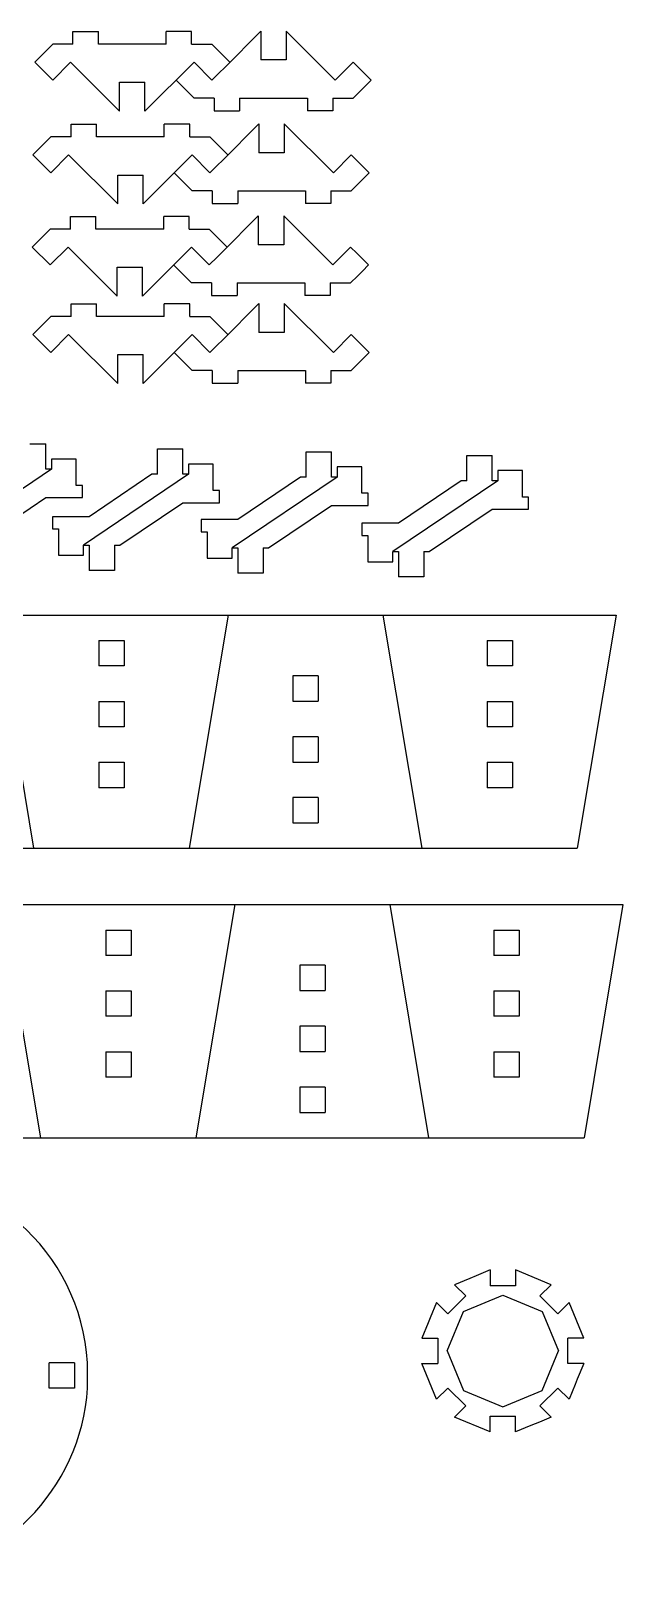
# Model space of a CAD drawing. Header units: inches. Extents: x -0.75 to 6.34, y 1.7 to 8.71.
# Drawn here: x 3.71 to 6.34, y 1.7 to 8.59 of the extents above; entities that cross this region are included whole.
import ezdxf

# ---------------------------------------------------------------- set-up
doc = ezdxf.new("R2010")
doc.units = ezdxf.units.IN
doc.header["$MEASUREMENT"] = 0
doc.layers.add('svg28831', color=7, linetype='Continuous')

# ---------------------------------------------------------------- blocks, each defined once
blk = doc.blocks.new('block 4')
at = {"layer": 'svg28831', "color": 7, "lineweight": 25, "true_color": 0xffffff}
for points in [[(396.53, 264.37), (396.53, 268.1)], [(396.53, 261.4), (396.53, 264.37)], [(396.53, 256.85), (396.53, 261.4)]]:
    blk.add_lwpolyline(points, dxfattribs=at)
blk = doc.blocks.new('block 17')
at = {"layer": 'svg28831', "color": 7, "lineweight": 25, "true_color": 0xffffff}
blk.add_open_spline([(216.88, 256.85), (219.98, 207.24), (262.72, 169.54), (312.33, 172.65), (357.6, 175.48), (393.69, 211.57), (396.53, 256.85)], degree=3, knots=[0, 0, 0, 0, 1, 1, 1, 2, 2, 2, 2], dxfattribs=at)
blk = doc.blocks.new('block 18')
at = {"layer": 'svg28831', "color": 7, "lineweight": 25, "true_color": 0xffffff}
blk.add_open_spline([(396.53, 268.1), (393.42, 317.71), (350.69, 355.4), (301.08, 352.3), (255.8, 349.46), (219.71, 313.37), (216.88, 268.1)], degree=3, knots=[0, 0, 0, 0, 1, 1, 1, 2, 2, 2, 2], dxfattribs=at)

msp = doc.modelspace()

# ---------------------------------------------------------------- linework, layer by layer
at = {"layer": 'svg28831', "color": 7, "lineweight": 25, "true_color": 0xffffff}
for points in [[(3.9006, 8.5838), (4.0131, 8.5838)], [(3.9006, 8.5276), (3.9006, 8.5838)], [(4.0131, 8.5276), (4.0131, 8.5838)], [(4.4271, 8.5838), (4.3146, 8.5838)], [(4.3146, 8.5276), (4.3146, 8.5838)], [(4.4271, 8.5276), (4.4271, 8.5838)], [(4.5722, 8.4236), (4.7346, 8.5859)], [(4.7346, 8.5859), (4.7346, 8.4577)], [(5.0645, 8.3685), (4.8471, 8.5859)], [(4.8471, 8.5859), (4.8471, 8.4577)], [(3.7592, 8.4762), (3.7311, 8.448)], [(3.7797, 8.4967), (3.7592, 8.4762)], [(3.8106, 8.5276), (3.7797, 8.4967)], [(3.9006, 8.5276), (3.8106, 8.5276)], [(4.1457, 8.5276), (4.0131, 8.5276)], [(4.1768, 8.5276), (4.1457, 8.5276)], [(4.3146, 8.5276), (4.1768, 8.5276)], [(4.4271, 8.5276), (4.5171, 8.5276)], [(4.5171, 8.5276), (4.5967, 8.448)], [(3.8106, 8.3685), (3.7311, 8.448)], [(3.8902, 8.448), (3.8106, 8.3685)], [(3.8902, 8.448), (4.1076, 8.2306)], [(4.4376, 8.448), (4.2201, 8.2306)], [(4.4376, 8.448), (4.5171, 8.3685)], [(4.5512, 8.4026), (4.5722, 8.4236)], [(4.8471, 8.4577), (4.7346, 8.4577)], [(5.0645, 8.3685), (5.1441, 8.448)], [(5.1441, 8.448), (5.1709, 8.4212)], [(5.1709, 8.4212), (5.1926, 8.3995)], [(4.1076, 8.3588), (4.2201, 8.3588)], [(4.1076, 8.2306), (4.1076, 8.3588)], [(4.2201, 8.2306), (4.2201, 8.3588)], [(4.4376, 8.2889), (4.358, 8.3685)], [(4.5171, 8.3685), (4.5512, 8.4026)], [(5.1745, 8.3194), (5.1966, 8.3415)], [(5.1926, 8.3995), (5.2236, 8.3685)], [(5.1966, 8.3415), (5.2236, 8.3685)], [(4.5276, 8.2889), (4.4376, 8.2889)], [(4.5276, 8.2889), (4.5276, 8.2327)], [(4.6401, 8.2889), (4.7728, 8.2889)], [(4.6401, 8.2889), (4.6401, 8.2327)], [(4.7728, 8.2889), (4.8032, 8.2889)], [(4.8032, 8.2889), (4.9416, 8.2889)], [(4.9416, 8.2889), (4.9416, 8.2327)], [(5.0541, 8.2889), (5.1441, 8.2889)], [(5.0541, 8.2889), (5.0541, 8.2327)], [(5.1441, 8.2889), (5.1745, 8.3194)], [(4.5276, 8.2327), (4.6401, 8.2327)], [(5.0541, 8.2327), (4.9416, 8.2327)], [(3.8919, 8.1725), (4.0044, 8.1725)], [(3.8919, 8.1163), (3.8919, 8.1725)], [(4.0044, 8.1163), (4.0044, 8.1725)], [(4.4184, 8.1725), (4.3059, 8.1725)], [(4.3059, 8.1163), (4.3059, 8.1725)], [(4.4184, 8.1163), (4.4184, 8.1725)], [(4.5635, 8.0123), (4.7258, 8.1746)], [(4.7258, 8.1746), (4.7258, 8.0464)], [(5.0558, 7.9572), (4.8383, 8.1746)], [(4.8383, 8.1746), (4.8383, 8.0464)], [(3.7505, 8.0649), (3.7223, 8.0367)], [(3.771, 8.0854), (3.7505, 8.0649)], [(3.8019, 8.1163), (3.771, 8.0854)], [(3.8919, 8.1163), (3.8019, 8.1163)], [(4.1352, 8.1163), (4.0044, 8.1163)], [(4.1741, 8.1163), (4.1352, 8.1163)], [(4.3059, 8.1163), (4.1741, 8.1163)], [(4.4184, 8.1163), (4.5084, 8.1163)], [(4.5084, 8.1163), (4.5879, 8.0367)], [(3.8019, 7.9572), (3.7223, 8.0367)], [(3.8814, 8.0367), (3.8019, 7.9572)], [(3.8814, 8.0367), (4.0989, 7.8193)], [(4.4288, 8.0367), (4.2114, 7.8193)], [(4.4288, 8.0367), (4.5084, 7.9572)], [(4.5425, 7.9913), (4.5635, 8.0123)], [(4.8383, 8.0464), (4.7258, 8.0464)], [(5.0558, 7.9572), (5.1353, 8.0367)], [(5.1353, 8.0367), (5.1622, 8.0099)], [(5.1622, 8.0099), (5.1839, 7.9882)], [(4.0989, 7.9475), (4.2114, 7.9475)], [(4.0989, 7.8193), (4.0989, 7.9475)], [(4.2114, 7.8193), (4.2114, 7.9475)], [(4.4288, 7.8776), (4.3493, 7.9572)], [(4.5084, 7.9572), (4.5425, 7.9913)], [(5.1658, 7.9081), (5.1878, 7.9301)], [(5.1839, 7.9882), (5.2149, 7.9572)], [(5.1878, 7.9301), (5.2149, 7.9572)], [(4.5188, 7.8776), (4.4288, 7.8776)], [(4.5188, 7.8776), (4.5188, 7.8214)], [(4.6313, 7.8776), (4.7713, 7.8776)], [(4.6313, 7.8776), (4.6313, 7.8214)], [(4.7713, 7.8776), (4.8032, 7.8776)], [(4.8032, 7.8776), (4.9328, 7.8776)], [(4.9328, 7.8776), (4.9328, 7.8214)], [(5.0453, 7.8776), (5.1353, 7.8776)], [(5.0453, 7.8776), (5.0453, 7.8214)], [(5.1353, 7.8776), (5.1658, 7.9081)], [(4.5188, 7.8214), (4.6313, 7.8214)], [(5.0453, 7.8214), (4.9328, 7.8214)], [(3.889, 7.7641), (4.0015, 7.7641)], [(3.889, 7.7079), (3.889, 7.7641)], [(4.0015, 7.7079), (4.0015, 7.7641)], [(4.4155, 7.7641), (4.303, 7.7641)], [(4.303, 7.7079), (4.303, 7.7641)], [(4.4155, 7.7079), (4.4155, 7.7641)], [(4.5606, 7.6039), (4.7229, 7.7662)], [(4.7229, 7.7662), (4.7229, 7.638)], [(5.0529, 7.5488), (4.8354, 7.7662)], [(4.8354, 7.7662), (4.8354, 7.638)], [(3.7476, 7.6565), (3.7194, 7.6283)], [(3.7681, 7.677), (3.7476, 7.6565)], [(3.799, 7.7079), (3.7681, 7.677)], [(3.889, 7.7079), (3.799, 7.7079)], [(4.1352, 7.7079), (4.0015, 7.7079)], [(4.1762, 7.7079), (4.1352, 7.7079)], [(4.303, 7.7079), (4.1762, 7.7079)], [(4.4155, 7.7079), (4.5055, 7.7079)], [(4.5055, 7.7079), (4.585, 7.6283)], [(3.799, 7.5488), (3.7194, 7.6283)], [(3.8785, 7.6283), (3.799, 7.5488)], [(3.8785, 7.6283), (4.096, 7.4109)], [(4.4259, 7.6283), (4.2085, 7.4109)], [(4.4259, 7.6283), (4.5055, 7.5488)], [(4.5055, 7.5488), (4.5396, 7.5829)], [(4.5396, 7.5829), (4.5606, 7.6039)], [(4.8354, 7.638), (4.7229, 7.638)], [(5.0529, 7.5488), (5.1324, 7.6283)], [(5.1324, 7.6283), (5.1593, 7.6015)], [(5.1593, 7.6015), (5.181, 7.5798)], [(5.181, 7.5798), (5.212, 7.5488)], [(4.096, 7.5391), (4.2085, 7.5391)], [(4.096, 7.4109), (4.096, 7.5391)], [(4.2085, 7.4109), (4.2085, 7.5391)], [(4.4259, 7.4692), (4.3464, 7.5488)], [(5.1629, 7.4996), (5.1849, 7.5217)], [(5.1849, 7.5217), (5.212, 7.5488)], [(4.5159, 7.4692), (4.4259, 7.4692)], [(4.5159, 7.4692), (4.5159, 7.413)], [(4.6284, 7.4692), (4.7742, 7.4692)], [(4.6284, 7.4692), (4.6284, 7.413)], [(4.7742, 7.4692), (4.8046, 7.4692)], [(4.8046, 7.4692), (4.9299, 7.4692)], [(4.9299, 7.4692), (4.9299, 7.413)], [(5.0424, 7.4692), (5.1324, 7.4692)], [(5.0424, 7.4692), (5.0424, 7.413)], [(5.1324, 7.4692), (5.1629, 7.4996)], [(3.8919, 7.376), (4.0044, 7.376)], [(3.8919, 7.3197), (3.8919, 7.376)], [(4.0044, 7.3197), (4.0044, 7.376)], [(4.4184, 7.376), (4.3059, 7.376)], [(4.3059, 7.3197), (4.3059, 7.376)], [(4.4184, 7.3197), (4.4184, 7.376)], [(4.5159, 7.413), (4.6284, 7.413)], [(4.5635, 7.2158), (4.7258, 7.3781)], [(4.7258, 7.3781), (4.7258, 7.2498)], [(5.0558, 7.1606), (4.8383, 7.3781)], [(4.8383, 7.3781), (4.8383, 7.2498)], [(5.0424, 7.413), (4.9299, 7.413)], [(3.8019, 7.3197), (3.771, 7.2888)], [(3.8919, 7.3197), (3.8019, 7.3197)], [(4.1332, 7.3197), (4.0044, 7.3197)], [(4.1721, 7.3197), (4.1332, 7.3197)], [(4.3059, 7.3197), (4.1721, 7.3197)], [(4.4184, 7.3197), (4.5084, 7.3197)], [(4.5084, 7.3197), (4.5879, 7.2402)], [(3.7505, 7.2684), (3.7223, 7.2402)], [(3.8019, 7.1606), (3.7223, 7.2402)], [(3.771, 7.2888), (3.7505, 7.2684)], [(3.8814, 7.2402), (3.8019, 7.1606)], [(3.8814, 7.2402), (4.0989, 7.0227)], [(4.4288, 7.2402), (4.2114, 7.0227)], [(4.4288, 7.2402), (4.5084, 7.1606)], [(4.8383, 7.2498), (4.7258, 7.2498)], [(5.0558, 7.1606), (5.1353, 7.2402)], [(5.1353, 7.2402), (5.1622, 7.2133)], [(4.5084, 7.1606), (4.5425, 7.1948)], [(4.5425, 7.1948), (4.5635, 7.2158)], [(5.1622, 7.2133), (5.1839, 7.1916)], [(5.1839, 7.1916), (5.2149, 7.1606)], [(4.0989, 7.151), (4.2114, 7.151)], [(4.0989, 7.0227), (4.0989, 7.151)], [(4.2114, 7.0227), (4.2114, 7.151)], [(4.4288, 7.0811), (4.3493, 7.1606)], [(5.1353, 7.0811), (5.1658, 7.1115)], [(5.1658, 7.1115), (5.1878, 7.1336)], [(5.1878, 7.1336), (5.2149, 7.1606)], [(4.5188, 7.0811), (4.4288, 7.0811)], [(4.5188, 7.0811), (4.5188, 7.0248)], [(4.6313, 7.0811), (4.7757, 7.0811)], [(4.6313, 7.0811), (4.6313, 7.0248)], [(4.7757, 7.0811), (4.8046, 7.0811)], [(4.8046, 7.0811), (4.9328, 7.0811)], [(4.9328, 7.0811), (4.9328, 7.0248)], [(5.0453, 7.0811), (5.1353, 7.0811)], [(5.0453, 7.0811), (5.0453, 7.0248)], [(4.5188, 7.0248), (4.6313, 7.0248)], [(5.0453, 7.0248), (4.9328, 7.0248)], [(3.7089, 6.7556), (3.7335, 6.7556)], [(3.7335, 6.7556), (3.7801, 6.7556)], [(3.7801, 6.6431), (3.7801, 6.7556)], [(3.8049, 6.6881), (3.8049, 6.6431)], [(3.8513, 6.6881), (3.8049, 6.6881)], [(3.8738, 6.6881), (3.8513, 6.6881)], [(3.9151, 6.6881), (3.8738, 6.6881)], [(3.9151, 6.5711), (3.9151, 6.6881)], [(4.2756, 6.6205), (4.2756, 6.733)], [(4.2756, 6.733), (4.317, 6.733)], [(4.317, 6.733), (4.3415, 6.733)], [(4.3415, 6.733), (4.3881, 6.733)], [(4.3881, 6.6205), (4.3881, 6.733)], [(4.9352, 6.6082), (4.9352, 6.7207)], [(4.9352, 6.7207), (4.9765, 6.7207)], [(4.9765, 6.7207), (5.0011, 6.7207)], [(5.0011, 6.7207), (5.0477, 6.7207)], [(5.0477, 6.6082), (5.0477, 6.7207)], [(5.6479, 6.5918), (5.6479, 6.7043)], [(5.6479, 6.7043), (5.6892, 6.7043)], [(5.6892, 6.7043), (5.7138, 6.7043)], [(5.7138, 6.7043), (5.7604, 6.7043)], [(5.7604, 6.5918), (5.7604, 6.7043)], [(3.8049, 6.6431), (3.3391, 6.3289)], [(3.8049, 6.6431), (3.7801, 6.6431)], [(4.4129, 6.6205), (3.9471, 6.3063)], [(4.2509, 6.6205), (3.9719, 6.4323)], [(4.2756, 6.6205), (4.2509, 6.6205)], [(4.4129, 6.6205), (4.3881, 6.6205)], [(4.4129, 6.6655), (4.4129, 6.6205)], [(4.4593, 6.6655), (4.4129, 6.6655)], [(4.4818, 6.6655), (4.4593, 6.6655)], [(4.5231, 6.6655), (4.4818, 6.6655)], [(4.5231, 6.5485), (4.5231, 6.6655)], [(5.0724, 6.6532), (5.0724, 6.6082)], [(5.1188, 6.6532), (5.0724, 6.6532)], [(5.1413, 6.6532), (5.1188, 6.6532)], [(5.1827, 6.6532), (5.1413, 6.6532)], [(5.1827, 6.5362), (5.1827, 6.6532)], [(5.7852, 6.6368), (5.7852, 6.5918)], [(5.8316, 6.6368), (5.7852, 6.6368)], [(5.8541, 6.6368), (5.8316, 6.6368)], [(5.8954, 6.6368), (5.8541, 6.6368)], [(5.8954, 6.5198), (5.8954, 6.6368)], [(3.9421, 6.5711), (3.9151, 6.5711)], [(3.9421, 6.5171), (3.9421, 6.5711)], [(4.5501, 6.5485), (4.5231, 6.5485)], [(4.5501, 6.4945), (4.5501, 6.5485)], [(5.0724, 6.6082), (4.6067, 6.294)], [(4.9104, 6.6082), (4.6314, 6.42)], [(4.9352, 6.6082), (4.9104, 6.6082)], [(5.0724, 6.6082), (5.0477, 6.6082)], [(5.7852, 6.5918), (5.3194, 6.2776)], [(5.6232, 6.5918), (5.3442, 6.4036)], [(5.6479, 6.5918), (5.6232, 6.5918)], [(5.7852, 6.5918), (5.7604, 6.5918)], [(3.5011, 6.3289), (3.7801, 6.5171)], [(3.7801, 6.5171), (3.9421, 6.5171)], [(4.1091, 6.3063), (4.3881, 6.4945)], [(4.3881, 6.4945), (4.5501, 6.4945)], [(4.7687, 6.294), (5.0477, 6.4822)], [(5.0477, 6.4822), (5.2096, 6.4822)], [(5.2096, 6.5362), (5.1827, 6.5362)], [(5.2096, 6.4822), (5.2096, 6.5362)], [(5.9224, 6.5198), (5.8954, 6.5198)], [(5.9224, 6.4658), (5.9224, 6.5198)], [(3.8099, 6.4323), (3.8099, 6.3783)], [(3.9719, 6.4323), (3.8099, 6.4323)], [(4.4694, 6.42), (4.4694, 6.366)], [(4.6314, 6.42), (4.4694, 6.42)], [(5.4814, 6.2776), (5.7604, 6.4658)], [(5.7604, 6.4658), (5.9224, 6.4658)], [(3.8099, 6.3783), (3.8369, 6.3783)], [(3.8369, 6.3783), (3.8369, 6.2613)], [(4.4694, 6.366), (4.4964, 6.366)], [(4.4964, 6.366), (4.4964, 6.249)], [(5.1822, 6.4036), (5.1822, 6.3496)], [(5.3442, 6.4036), (5.1822, 6.4036)], [(5.1822, 6.3496), (5.2092, 6.3496)], [(5.2092, 6.3496), (5.2092, 6.2326)], [(3.9471, 6.2613), (3.9471, 6.3063)], [(3.9471, 6.3063), (3.9719, 6.3063)], [(3.9719, 6.3063), (3.9719, 6.1938)], [(4.0844, 6.3063), (4.0844, 6.1938)], [(4.0844, 6.3063), (4.1091, 6.3063)], [(4.6067, 6.249), (4.6067, 6.294)], [(4.6067, 6.294), (4.6314, 6.294)], [(4.6314, 6.294), (4.6314, 6.1815)], [(4.7439, 6.294), (4.7439, 6.1815)], [(4.7439, 6.294), (4.7687, 6.294)], [(5.3194, 6.2326), (5.3194, 6.2776)], [(5.3194, 6.2776), (5.3442, 6.2776)], [(5.3442, 6.2776), (5.3442, 6.1651)], [(5.4567, 6.2776), (5.4567, 6.1651)], [(5.4567, 6.2776), (5.4814, 6.2776)], [(3.8369, 6.2613), (3.8807, 6.2613)], [(3.8807, 6.2613), (3.9022, 6.2613)], [(3.9022, 6.2613), (3.9471, 6.2613)], [(4.4964, 6.249), (4.5402, 6.249)], [(4.5402, 6.249), (4.5617, 6.249)], [(4.5617, 6.249), (4.6067, 6.249)], [(5.2092, 6.2326), (5.253, 6.2326)], [(5.253, 6.2326), (5.2745, 6.2326)], [(5.2745, 6.2326), (5.3194, 6.2326)], [(4.0169, 6.1938), (3.9719, 6.1938)], [(4.0384, 6.1938), (4.0169, 6.1938)], [(4.0844, 6.1938), (4.0384, 6.1938)], [(4.6764, 6.1815), (4.6314, 6.1815)], [(4.6979, 6.1815), (4.6764, 6.1815)], [(4.7439, 6.1815), (4.6979, 6.1815)], [(5.3892, 6.1651), (5.3442, 6.1651)], [(5.4107, 6.1651), (5.3892, 6.1651)], [(5.4567, 6.1651), (5.4107, 6.1651)], [(3.2273, 5.9957), (4.0512, 5.9957)], [(3.7274, 4.9619), (3.5552, 5.9957)], [(4.0512, 5.9957), (4.0833, 5.9957)], [(4.0833, 5.9957), (4.9157, 5.9957)], [(4.5884, 5.9957), (4.4162, 4.9619)], [(4.9157, 5.9957), (4.9507, 5.9957)], [(4.9507, 5.9957), (5.7755, 5.9957)], [(5.4494, 4.9619), (5.2772, 5.9957)], [(5.7755, 5.9957), (5.8152, 5.9957)], [(5.8152, 5.9957), (6.3105, 5.9957)], [(6.3105, 5.9957), (6.1383, 4.9619)], [(4.0155, 5.8832), (4.128, 5.8832)], [(4.0155, 5.8832), (4.0155, 5.7707)], [(4.128, 5.8832), (4.128, 5.7707)], [(5.7376, 5.8832), (5.8501, 5.8832)], [(5.7376, 5.8832), (5.7376, 5.7707)], [(5.8501, 5.8832), (5.8501, 5.7707)], [(4.128, 5.7707), (4.0155, 5.7707)], [(4.9891, 5.7269), (4.8766, 5.7269)], [(4.8766, 5.7269), (4.8766, 5.6144)], [(4.9891, 5.7269), (4.9891, 5.6144)], [(5.8501, 5.7707), (5.7376, 5.7707)], [(4.0155, 5.6132), (4.128, 5.6132)], [(4.0155, 5.6132), (4.0155, 5.5007)], [(4.128, 5.6132), (4.128, 5.5007)], [(4.8766, 5.6144), (4.9891, 5.6144)], [(5.7376, 5.6132), (5.8501, 5.6132)], [(5.7376, 5.6132), (5.7376, 5.5007)], [(5.8501, 5.6132), (5.8501, 5.5007)], [(4.128, 5.5007), (4.0155, 5.5007)], [(4.9891, 5.4569), (4.8766, 5.4569)], [(4.8766, 5.4569), (4.8766, 5.3444)], [(4.9891, 5.4569), (4.9891, 5.3444)], [(5.8501, 5.5007), (5.7376, 5.5007)], [(4.0155, 5.3432), (4.128, 5.3432)], [(4.0155, 5.3432), (4.0155, 5.2307)], [(4.128, 5.3432), (4.128, 5.2307)], [(4.8766, 5.3444), (4.9891, 5.3444)], [(5.7376, 5.3432), (5.8501, 5.3432)], [(5.7376, 5.3432), (5.7376, 5.2307)], [(5.8501, 5.3432), (5.8501, 5.2307)], [(4.128, 5.2307), (4.0155, 5.2307)], [(4.9891, 5.1869), (4.8766, 5.1869)], [(4.8766, 5.1869), (4.8766, 5.0744)], [(4.9891, 5.1869), (4.9891, 5.0744)], [(5.8501, 5.2307), (5.7376, 5.2307)], [(4.8766, 5.0744), (4.9891, 5.0744)], [(3.2376, 4.9619), (4.072, 4.9619)], [(4.072, 4.9619), (4.1012, 4.9619)], [(4.1012, 4.9619), (4.9157, 4.9619)], [(4.9157, 4.9619), (4.9516, 4.9619)], [(4.9516, 4.9619), (5.7831, 4.9619)], [(5.7831, 4.9619), (5.818, 4.9619)], [(5.818, 4.9619), (6.1383, 4.9619)], [(3.2575, 4.7121), (4.0814, 4.7121)], [(3.7576, 3.6783), (3.5854, 4.7121)], [(4.0814, 4.7121), (4.1135, 4.7121)], [(4.1135, 4.7121), (4.9459, 4.7121)], [(4.6186, 4.7121), (4.4464, 3.6783)], [(4.9459, 4.7121), (4.9809, 4.7121)], [(4.9809, 4.7121), (5.8057, 4.7121)], [(5.4796, 3.6783), (5.3075, 4.7121)], [(5.8057, 4.7121), (5.8454, 4.7121)], [(5.8454, 4.7121), (6.3407, 4.7121)], [(6.3407, 4.7121), (6.1685, 3.6783)], [(4.0457, 4.5996), (4.1582, 4.5996)], [(4.0457, 4.5996), (4.0457, 4.4871)], [(4.1582, 4.5996), (4.1582, 4.4871)], [(5.7678, 4.5996), (5.8803, 4.5996)], [(5.7678, 4.5996), (5.7678, 4.4871)], [(5.8803, 4.5996), (5.8803, 4.4871)], [(4.1582, 4.4871), (4.0457, 4.4871)], [(5.8803, 4.4871), (5.7678, 4.4871)], [(5.0193, 4.4433), (4.9068, 4.4433)], [(4.9068, 4.4433), (4.9068, 4.3308)], [(5.0193, 4.4433), (5.0193, 4.3308)], [(4.0457, 4.3296), (4.1582, 4.3296)], [(4.0457, 4.3296), (4.0457, 4.2171)], [(4.1582, 4.3296), (4.1582, 4.2171)], [(4.9068, 4.3308), (5.0193, 4.3308)], [(5.7678, 4.3296), (5.8803, 4.3296)], [(5.7678, 4.3296), (5.7678, 4.2171)], [(5.8803, 4.3296), (5.8803, 4.2171)], [(4.1582, 4.2171), (4.0457, 4.2171)], [(5.8803, 4.2171), (5.7678, 4.2171)], [(5.0193, 4.1733), (4.9068, 4.1733)], [(4.9068, 4.1733), (4.9068, 4.0608)], [(5.0193, 4.1733), (5.0193, 4.0608)], [(4.0457, 4.0596), (4.1582, 4.0596)], [(4.0457, 4.0596), (4.0457, 3.9471)], [(4.1582, 4.0596), (4.1582, 3.9471)], [(4.9068, 4.0608), (5.0193, 4.0608)], [(5.7678, 4.0596), (5.8803, 4.0596)], [(5.7678, 4.0596), (5.7678, 3.9471)], [(5.8803, 4.0596), (5.8803, 3.9471)], [(4.1582, 3.9471), (4.0457, 3.9471)], [(5.8803, 3.9471), (5.7678, 3.9471)], [(5.0193, 3.9033), (4.9068, 3.9033)], [(4.9068, 3.9033), (4.9068, 3.7908)], [(5.0193, 3.9033), (5.0193, 3.7908)], [(4.9068, 3.7908), (5.0193, 3.7908)], [(3.2679, 3.6783), (4.1022, 3.6783)], [(4.1022, 3.6783), (4.1314, 3.6783)], [(4.1314, 3.6783), (4.9459, 3.6783)], [(4.9459, 3.6783), (4.9818, 3.6783)], [(4.9818, 3.6783), (5.8133, 3.6783)], [(5.8133, 3.6783), (5.8482, 3.6783)], [(5.8482, 3.6783), (6.1685, 3.6783)], [(5.6608, 3.0547), (5.5934, 3.0268)], [(5.6892, 3.0664), (5.6608, 3.0547)], [(5.7514, 3.0922), (5.6892, 3.0664)], [(5.7514, 3.0922), (5.7514, 3.0219)], [(5.8639, 3.0922), (5.8639, 3.0219)], [(6.0218, 3.0268), (5.8639, 3.0922)], [(5.6431, 2.9771), (5.5636, 2.8975)], [(5.5934, 3.0268), (5.6431, 2.9771)], [(5.6326, 2.908), (5.8076, 2.9805)], [(5.8639, 3.0219), (5.7514, 3.0219)], [(5.8076, 2.9805), (5.9826, 2.908)], [(6.0218, 3.0268), (5.9721, 2.9771)], [(6.0517, 2.8975), (5.9721, 2.9771)], [(5.5138, 2.9472), (5.4858, 2.8794)], [(5.5138, 2.9472), (5.5636, 2.8975)], [(5.5601, 2.733), (5.6326, 2.908)], [(5.9826, 2.908), (6.0551, 2.733)], [(6.1014, 2.9472), (6.0517, 2.8975)], [(6.1668, 2.7892), (6.1014, 2.9472)], [(5.4766, 2.8572), (5.4484, 2.7892)], [(5.4858, 2.8794), (5.4766, 2.8572)], [(5.4484, 2.7892), (5.5187, 2.7892)], [(5.5187, 2.7892), (5.5187, 2.6767)], [(6.1668, 2.7892), (6.0965, 2.7892)], [(6.0965, 2.6767), (6.0965, 2.7892)], [(5.5601, 2.733), (5.6326, 2.558)], [(5.9826, 2.558), (6.0551, 2.733)], [(3.9072, 2.681), (3.7947, 2.681)], [(3.7947, 2.5685), (3.7947, 2.681)], [(3.9072, 2.681), (3.9072, 2.5685)], [(5.5138, 2.5188), (5.4484, 2.6767)], [(5.4484, 2.6767), (5.5187, 2.6767)], [(6.1668, 2.6767), (6.0965, 2.6767)], [(6.1668, 2.6767), (6.1381, 2.6074)], [(3.9072, 2.5685), (3.7947, 2.5685)], [(5.5138, 2.5188), (5.5636, 2.5685)], [(5.5636, 2.5685), (5.6431, 2.4889)], [(5.6326, 2.558), (5.8076, 2.4855)], [(5.8076, 2.4855), (5.9826, 2.558)], [(5.9721, 2.4889), (6.0517, 2.5685)], [(6.1014, 2.5188), (6.0517, 2.5685)], [(6.1288, 2.5849), (6.1014, 2.5188)], [(6.1381, 2.6074), (6.1288, 2.5849)], [(5.5934, 2.4392), (5.6431, 2.4889)], [(6.0218, 2.4392), (5.9721, 2.4889)], [(5.7514, 2.3738), (5.5934, 2.4392)], [(5.7514, 2.4441), (5.8639, 2.4441)], [(5.7514, 2.3738), (5.7514, 2.4441)], [(5.8639, 2.3738), (5.8639, 2.4441)], [(6.0218, 2.4392), (5.9699, 2.4177), (5.9324, 2.4022), (5.8639, 2.3738)]]:
    msp.add_lwpolyline(points, dxfattribs=at)

# ---------------------------------------------------------------- block references
at = {"layer": 'svg28831', "xscale": 0.01, "yscale": 0.01, "zscale": 0.01}
for name in ['block 18', 'block 4', 'block 17']:
    msp.add_blockref(name, (0, 0), dxfattribs=at)

doc.saveas('drawing.dxf')
